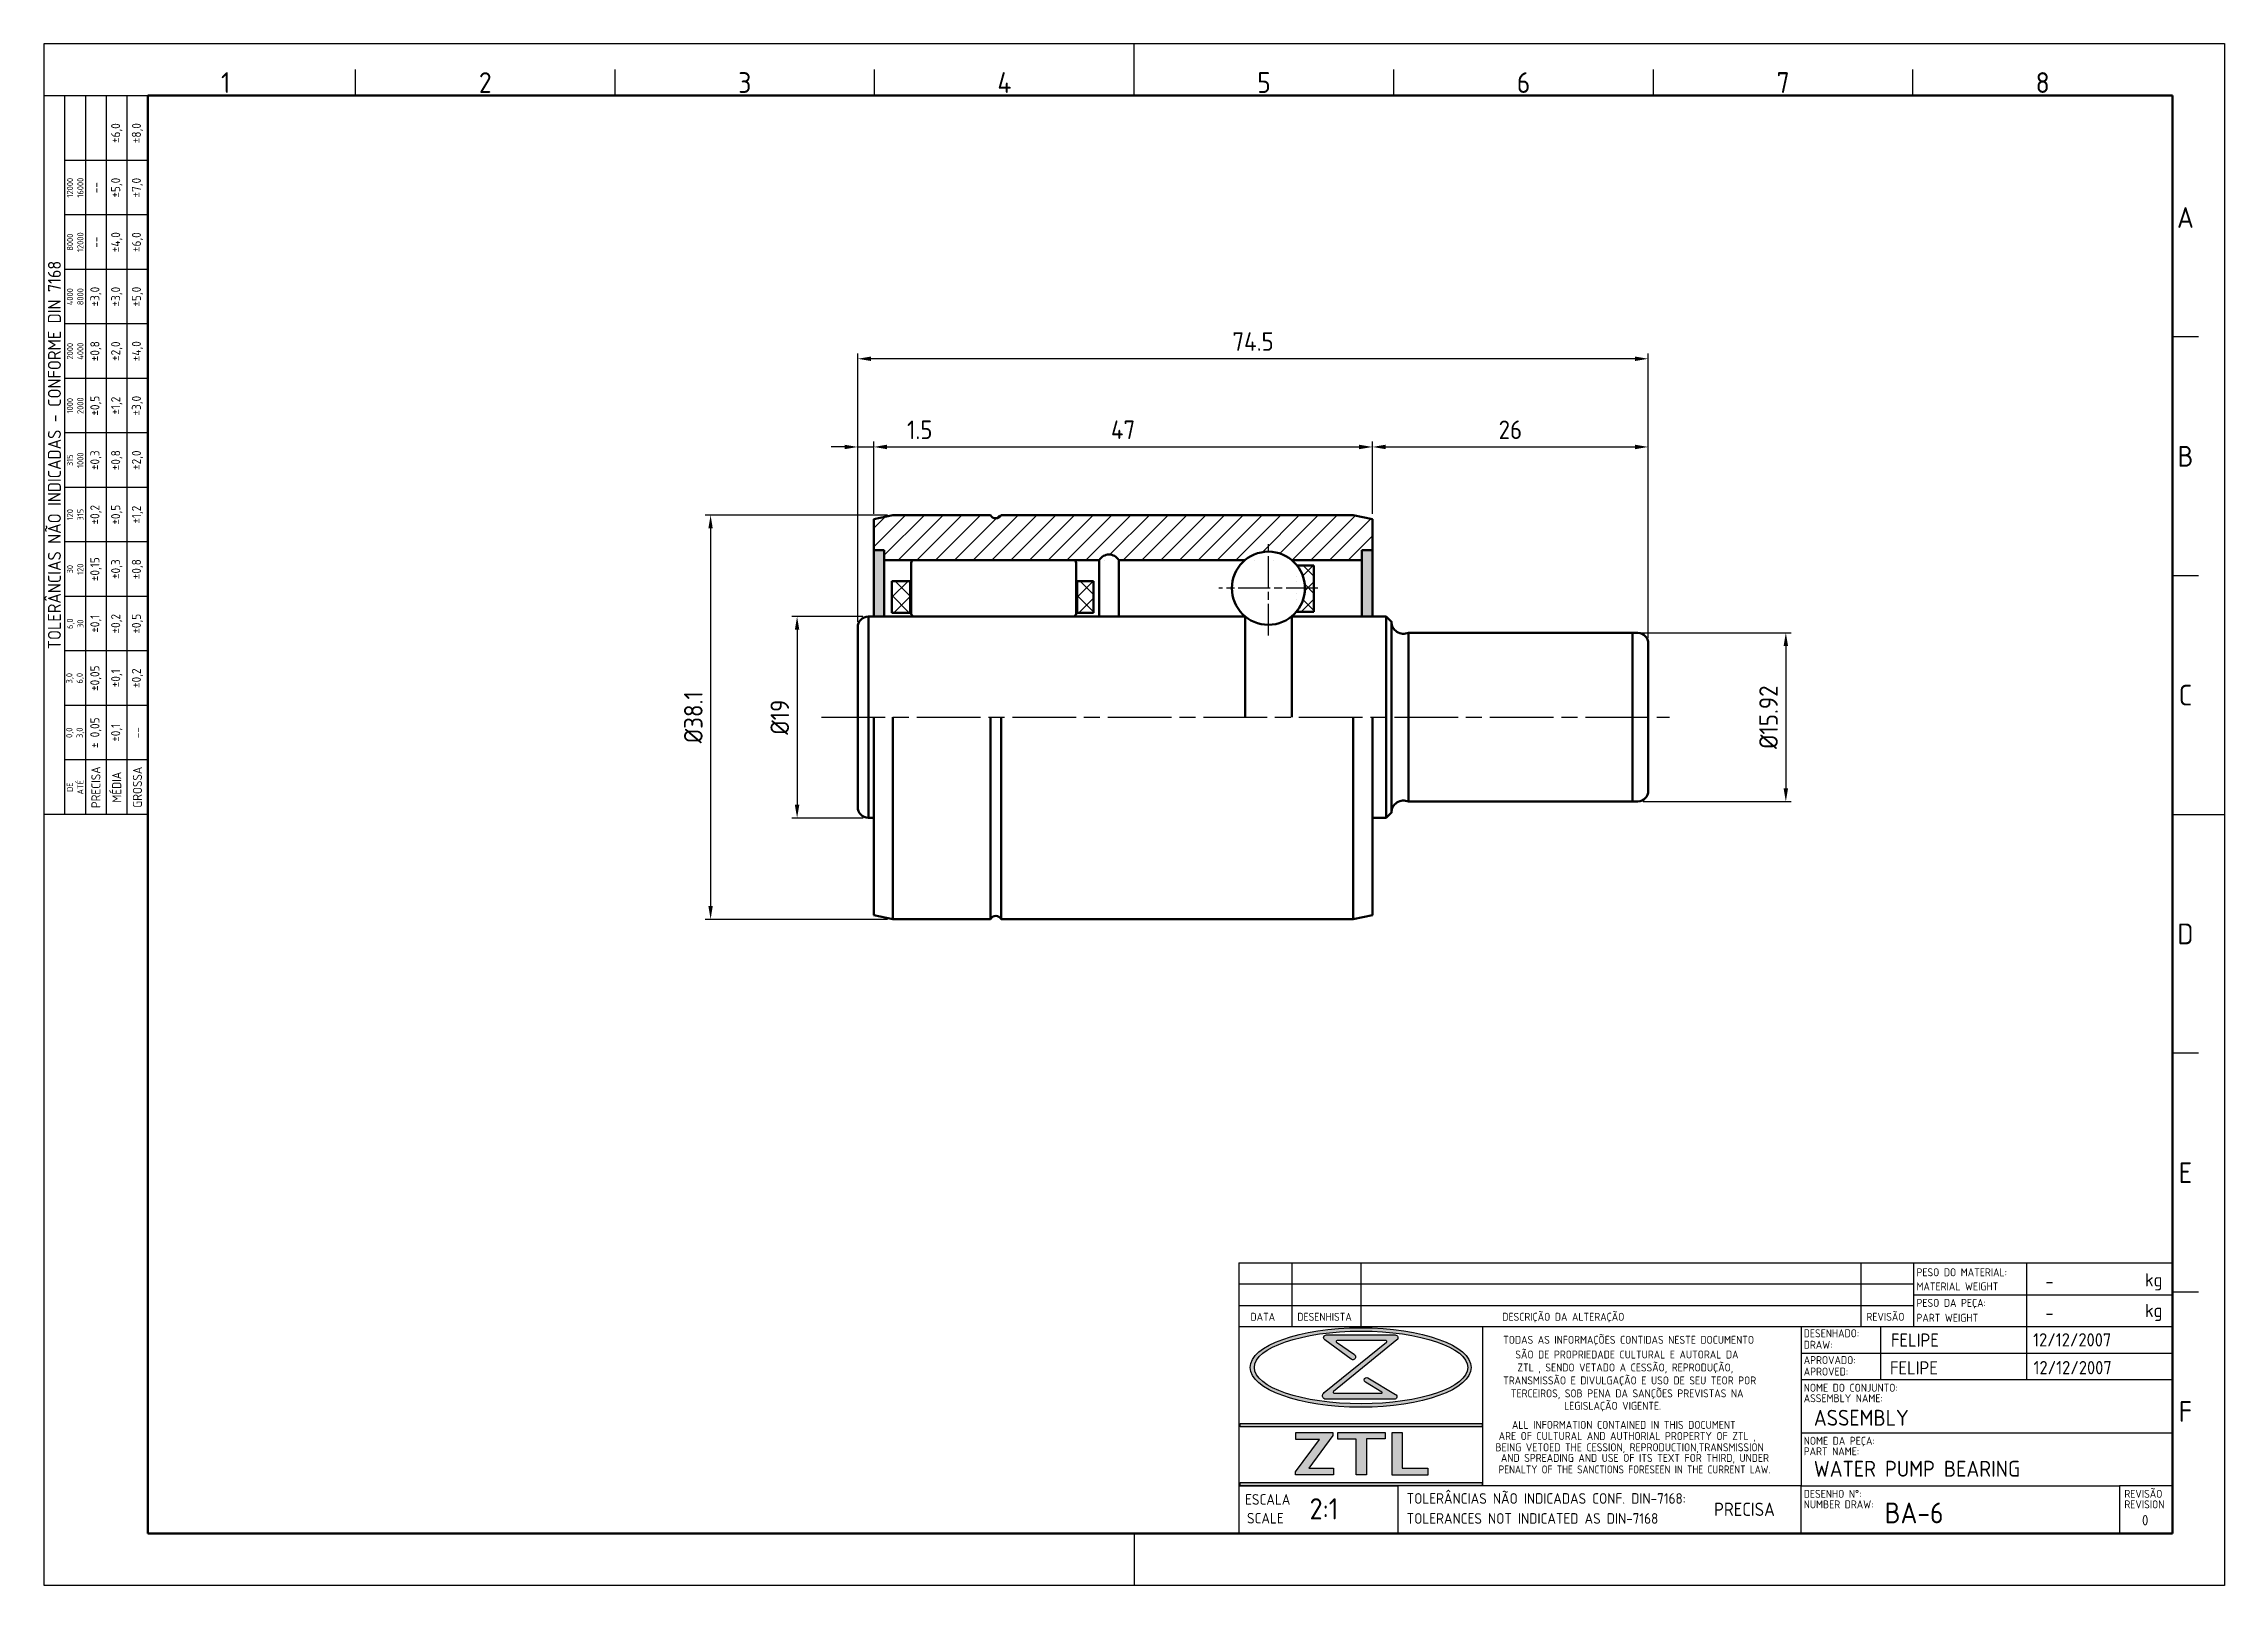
# Model space of a CAD drawing. Extents: x 0 to 205, y 0 to 145.
import ezdxf
from ezdxf.enums import TextEntityAlignment as Align

# ---------------------------------------------------------------- set-up
doc = ezdxf.new("R2010")
doc.units = 0
doc.header["$LTSCALE"] = 0.5
for name, pattern in [('AM_ISO02W050', [7.5, 6, -1.5]), ('AM_ISO08W050', [18, 12, -1.5, 3, -1.5]), ('AM_ISO08W050x2', [9, 6, -0.75, 1.5, -0.75])]:
    doc.linetypes.add(name, pattern=pattern)
doc.layers.get('0').update_dxf_attribs({"linetype": 'CONTINUOUS'})
doc.layers.get('Defpoints').update_dxf_attribs({"linetype": 'CONTINUOUS'})
for name, color, linetype, lineweight in [('AM_0', 7, 'CONTINUOUS', 50), ('AM_3', 6, 'AM_ISO02W050', 25), ('AM_5', 3, 'CONTINUOUS', 25), ('AM_7', 4, 'AM_ISO08W050', 25), ('AM_8', 1, 'CONTINUOUS', 25), ('AM_BOR', 7, 'CONTINUOUS', 50)]:
    doc.layers.add(name, color=color, linetype=linetype, lineweight=lineweight)
doc.styles.add('ACISOTS', font='isocp.shx', dxfattribs={"height": 1})
doc.styles.get("Standard").update_dxf_attribs({"font": 'ISOCP.SHX'})
doc.dimstyles.new('AM_ISO', dxfattribs={"dimtxt": 3.5, "dimasz": 2.5, "dimexe": 1, "dimexo": 1, "dimgap": 1.5, "dimtad": 1, "dimdsep": 46, "dimtxsty": 'Standard', "dimcen": 0, "dimclrd": 256, "dimclre": 256, "dimclrt": 2, "dimadec": 0, "dimazin": 2, "dimtp": 0.1, "dimtm": 0.1, "dimtfac": 0.71, "dimtdec": 3, "dimtmove": 0, "dimatfit": 3, "dimfxl": 1, "dimlwd": -1, "dimlwe": -1, "dimarcsym": 0})

# ---------------------------------------------------------------- blocks, each defined once
blk = doc.blocks.new('A3 ZTL')
for p, q in [((19.57, 280.82), (19.57, 9.78)), ((401.17, 280.82), (19.57, 280.82)), ((401.17, 9.78), (401.17, 280.82)), ((19.57, 9.78), (401.17, 9.78))]:
    blk.add_line(p, q)
at = {"layer": 'AM_BOR', "color": 135, "lineweight": 25}
for p, q in [((0, 0), (0, 290.61)), ((0, 290.61), (410.96, 290.61)), ((205.48, 280.82), (205.48, 290.61)), ((410.96, 290.61), (410.96, 0)), ((58.71, 280.82), (58.71, 285.71)), ((107.63, 280.82), (107.63, 285.71)), ((156.56, 280.82), (156.56, 285.71)), ((254.4, 280.82), (254.4, 285.71)), ((303.33, 280.82), (303.33, 285.71)), ((352.25, 280.82), (352.25, 285.71)), ((3.91, 145.3), (3.91, 280.82)), ((7.83, 280.82), (7.83, 145.3)), ((11.74, 280.82), (11.74, 145.3)), ((15.66, 145.3), (15.66, 280.82)), ((19.57, 268.59), (3.91, 268.59)), ((19.57, 258.32), (3.91, 258.32)), ((19.57, 248.04), (3.91, 248.04)), ((19.57, 237.77), (3.91, 237.77)), ((406.07, 235.32), (401.17, 235.32)), ((19.57, 227.5), (3.91, 227.5)), ((19.57, 217.22), (3.91, 217.22)), ((19.57, 206.95), (3.91, 206.95)), ((19.57, 196.67), (3.91, 196.67)), ((406.07, 190.31), (401.17, 190.31)), ((19.57, 186.4), (3.91, 186.4)), ((19.57, 176.13), (3.91, 176.13)), ((19.57, 165.85), (3.91, 165.85)), ((19.57, 155.58), (3.91, 155.58)), ((401.17, 145.3), (410.96, 145.3)), ((406.07, 100.29), (401.17, 100.29)), ((406.07, 55.28), (401.17, 55.28)), ((205.48, 9.78), (205.48, 0)), ((410.96, 0), (0, 0))]:
    blk.add_line(p, q, dxfattribs=at)
blk.add_lwpolyline([(19.57, 145.3), (0, 145.3), (0, 280.82), (19.57, 280.82)], close=True, dxfattribs=at)
at = {"layer": 'AM_BOR', "color": 135, "lineweight": 25, "style": 'ACISOTS'}
for s, p in [('1', (34.25, 283.27)), ('2', (83.17, 283.27)), ('3', (132.09, 283.27)), ('4', (181.02, 283.27)), ('5', (229.94, 283.27)), ('6', (278.86, 283.27)), ('7', (327.79, 283.27)), ('8', (376.71, 283.27)), ('A', (403.62, 257.83)), ('B', (403.62, 212.82)), ('C', (403.62, 167.81)), ('D', (403.62, 122.8)), ('E', (403.62, 77.79)), ('F', (403.62, 32.78))]:
    blk.add_text(s, height=3.91, dxfattribs=at).set_placement(p, align=Align.MIDDLE)
at = {"layer": 'AM_BOR', "color": 135, "lineweight": 25, "attachment_point": 5, "rotation": 90}
for s, insert, char_height, width in [('±6,0', (13.7, 273.73), 1.712, 10.274), ('±8,0', (17.61, 273.73), 1.712, 10.274), ('12000\\P16000', (5.87, 263.45), 1.174, 10.274), ('--', (9.78, 263.45), 1.712, 10.274), ('±5,0', (13.7, 263.45), 1.712, 10.274), ('±7,0', (17.61, 263.45), 1.712, 10.274), ('±4,0', (13.7, 253.18), 1.712, 10.274), ('±6,0', (17.61, 253.18), 1.712, 10.274), ('8000\\P12000', (5.87, 253.18), 1.174, 10.274), ('--', (9.78, 253.18), 1.712, 10.274), ('{\\Fisocp.shx|c0;TOLERÂNCIAS NÃO INDICADAS - CONFORME DIN 7168}', (1.96, 213.06), 2.4462, 135.5186), ('4000\\P8000', (5.87, 242.91), 1.174, 10.274), ('±3,0', (9.78, 242.91), 1.712, 10.274), ('±3,0', (13.7, 242.91), 1.712, 10.274), ('±5,0', (17.61, 242.91), 1.712, 10.274), ('±0,8', (9.78, 232.63), 1.712, 10.274), ('±2,0', (13.7, 232.63), 1.712, 10.274), ('±4,0', (17.61, 232.63), 1.712, 10.274), ('2000\\P4000', (5.87, 232.63), 1.174, 10.274), ('1000\\P2000', (5.87, 222.36), 1.174, 10.274), ('±0,5', (9.78, 222.36), 1.712, 10.274), ('±1,2', (13.7, 222.36), 1.712, 10.274), ('±3,0', (17.61, 222.36), 1.712, 10.274), ('±0,3', (9.78, 212.08), 1.712, 10.274), ('±0,8', (13.7, 212.08), 1.712, 10.274), ('±2,0', (17.61, 212.08), 1.712, 10.274), ('315\\P1000', (5.87, 212.08), 1.174, 10.274), ('120\\P315', (5.87, 201.81), 1.174, 10.274), ('±0,2', (9.78, 201.81), 1.712, 10.274), ('±0,5', (13.7, 201.81), 1.712, 10.274), ('±1,2', (17.61, 201.81), 1.712, 10.274), ('±0,15', (9.78, 191.54), 1.712, 10.274), ('±0,3', (13.7, 191.54), 1.712, 10.274), ('±0,8', (17.61, 191.54), 1.712, 10.274), ('30\\P120', (5.87, 191.54), 1.174, 10.274), ('6,0\\P30', (5.87, 181.26), 1.174, 10.274), ('±0,1', (9.78, 181.26), 1.712, 10.274), ('±0,2', (13.7, 181.26), 1.712, 10.274), ('±0,5', (17.61, 181.26), 1.712, 10.274), ('±0,05', (9.78, 170.99), 1.712, 10.274), ('±0,2', (17.61, 170.99), 1.712, 10.274), ('3,0\\P6,0', (5.87, 170.99), 1.174, 10.274), ('±0,1', (13.7, 170.99), 1.712, 10.274), ('0,0\\P3,0', (5.87, 160.71), 1.174, 10.274), ('± 0,05', (9.78, 160.71), 1.712, 10.274), ('\\pt4.69206;±0,1', (13.7, 160.71), 1.7123, 10.274), ('--', (17.61, 160.71), 1.712, 10.274), ('PRECISA', (9.78, 150.44), 1.712, 10.274), ('MÉDIA', (13.7, 150.44), 1.712, 10.274), ('GROSSA', (17.61, 150.44), 1.712, 10.274), ('{\\Fisocp.shx|c0;DE\\PATÉ}', (5.87, 150.44), 1.1742, 10.274)]:
    blk.add_mtext(s, dxfattribs=dict(at, insert=insert, char_height=char_height, width=width))
blk = doc.blocks.new('LEGENDAZTL-1')
at = {"layer": 'AM_8'}
h = blk.add_hatch(color=135, dxfattribs=at)
edge = h.paths.add_edge_path()
edge.add_ellipse((23.01, 31.29), major_axis=(20.82, 0), ratio=0.359907, start_angle=191.4592, end_angle=452.8175)
edge.add_ellipse((23.01, 31.29), major_axis=(20.82, 0), ratio=0.359907, start_angle=92.8175, end_angle=191.4592)
edge = h.paths.add_edge_path(flags=16)
edge.add_ellipse((23.07, 31.29), major_axis=(20.11, 0), ratio=0.340664, start_angle=93.067, end_angle=371.4592)
edge.add_ellipse((23.07, 31.29), major_axis=(20.11, 0), ratio=0.340664, start_angle=11.4592, end_angle=93.067)
h = blk.add_hatch(color=135, dxfattribs=at)
edge = h.paths.add_edge_path()
edge.add_line((27.86, 36.04), (16.14, 26.55))
edge.add_arc((16.46, 25.96), 0.662, 118.1409, 270)
edge.add_line((16.46, 25.3), (29.34, 25.3))
edge.add_arc((29.33, 25.79), 0.488, 271.9685, 418.9108)
edge.add_line((29.58, 26.21), (24.36, 29.35))
edge.add_arc((24.11, 28.95), 0.475, 58.6682, 238.8052)
edge.add_line((23.87, 28.54), (26.98, 26.65))
edge.add_arc((26.92, 26.56), 0.12, -90, 54.6545, ccw=False)
edge.add_line((26.92, 26.44), (17.93, 26.44))
edge.add_arc((17.96, 26.6), 0.167, 129.2364, 260.8226, ccw=False)
edge.add_line((17.86, 26.73), (29.79, 36.47))
edge.add_arc((29.47, 36.9), 0.529, 306.0702, 450)
edge.add_line((29.47, 37.43), (16.54, 37.43))
edge.add_arc((16.52, 36.92), 0.513, 87.7272, 233.7471)
edge.add_line((16.21, 36.5), (21.18, 32.86))
edge.add_arc((21.5, 33.28), 0.527, 232.4714, 414.7334)
edge.add_line((21.81, 33.71), (18.46, 36.07))
edge.add_arc((18.53, 36.2), 0.144, 90, 242.5235, ccw=False)
edge.add_line((18.53, 36.35), (27.78, 36.35))
edge.add_arc((27.75, 36.17), 0.176, -50.9964, 80.7655, ccw=False)
for points in [[(0.28, 20.1), (45.87, 20.1), (45.87, 20.7), (0.28, 20.7)], [(10.71, 11.65), (10.71, 11.05), (17.9, 11.05), (17.9, 12.32), (13.24, 12.32), (17.77, 18.44), (17.77, 19.04), (10.78, 19.04), (10.78, 17.71), (15.21, 17.71)], [(18.7, 17.78), (22.17, 17.78), (22.17, 11.05), (24.07, 11.05), (24.07, 17.84), (27.63, 17.84), (27.63, 19.04), (18.7, 19.04)], [(35.62, 11.02), (35.62, 12.32), (30.79, 12.32), (30.79, 19.04), (28.93, 19.04), (28.93, 11.02)], [(45.87, 9.6), (0.28, 9.6), (0.28, 9), (45.87, 9)]]:
    blk.add_hatch(color=135, dxfattribs=at).paths.add_polyline_path(points)
at = {"layer": 'AM_8', "color": 135}
for p, q in [((0, 51), (176, 51)), ((0, 51), (0, 0)), ((10, 51), (10, 39)), ((23, 51), (23, 39)), ((117.25, 51), (117.25, 39)), ((127.25, 39), (127.25, 51)), ((148.5, 51), (148.5, 45)), ((176, 0), (176, 51)), ((127.25, 47), (0, 47)), ((0, 43), (127.25, 43)), ((127.25, 45), (176, 45)), ((148.5, 45), (148.5, 39)), ((0, 39), (106, 39)), ((16.54, 37.43), (29.47, 37.43)), ((45.93, 39), (45.93, 9)), ((106, 39), (106, 20)), ((106, 39), (176, 39)), ((121, 39), (121, 29)), ((148.5, 39), (148.5, 29)), ((106, 34), (176, 34)), ((106, 29), (176, 29)), ((0.28, 20.1), (0.28, 20.7)), ((0.28, 20.7), (45.87, 20.7)), ((45.87, 20.7), (45.87, 20.1)), ((45.87, 20.1), (0.28, 20.1)), ((10.71, 11.65), (15.21, 17.71)), ((10.78, 17.71), (10.78, 19.04)), ((10.78, 19.04), (17.77, 19.04)), ((15.21, 17.71), (10.78, 17.71)), ((17.77, 18.44), (13.24, 12.32)), ((17.77, 19.04), (17.77, 18.44)), ((18.7, 17.78), (18.7, 19.04)), ((18.7, 19.04), (27.63, 19.04)), ((22.17, 17.78), (18.7, 17.78)), ((22.17, 11.05), (22.17, 17.78)), ((24.07, 17.84), (24.07, 11.05)), ((27.63, 17.84), (24.07, 17.84)), ((27.63, 19.04), (27.63, 17.84)), ((28.93, 11.02), (28.93, 19.04)), ((28.93, 19.04), (30.79, 19.04)), ((30.79, 19.04), (30.79, 12.32)), ((106, 20), (106, 9)), ((106, 19), (176, 19)), ((0, 9), (30, 9)), ((106, 9), (0, 9)), ((0.28, 9.6), (45.87, 9.6)), ((0.28, 9), (0.28, 9.6)), ((45.87, 9), (0.28, 9)), ((10.71, 11.05), (10.71, 11.65)), ((17.9, 11.05), (10.71, 11.05)), ((13.24, 12.32), (17.9, 12.32)), ((17.9, 12.32), (17.9, 11.05)), ((24.07, 11.05), (22.17, 11.05)), ((35.62, 11.02), (28.93, 11.02)), ((30, 9), (30, 0)), ((30.79, 12.32), (35.62, 12.32)), ((35.62, 12.32), (35.62, 11.02)), ((45.87, 9.6), (45.87, 9)), ((106, 0), (106, 9)), ((106, 9), (166, 9)), ((176, 9), (166, 9)), ((166, 9), (166, 0)), ((0, 0), (176, 0))]:
    blk.add_line(p, q, dxfattribs=at)
blk.add_lwpolyline([(16.54, 37.43), (29.47, 37.43, -0.726075), (29.79, 36.47), (17.86, 26.73, 0.646844), (17.93, 26.44), (26.92, 26.44, 0.730915), (26.98, 26.65), (23.87, 28.54, -1.001197), (24.36, 29.35), (29.58, 26.21, -0.746343), (29.34, 25.3), (16.46, 25.3, -0.780296), (16.14, 26.55), (27.86, 36.04, 0.647932), (27.78, 36.35), (18.53, 36.35, 0.78497), (18.46, 36.07), (21.81, 33.71, -1.019937), (21.18, 32.86), (16.21, 36.5, -0.740095), (16.54, 37.43, -0.257794)], format="xyb", dxfattribs=at)
for centre, major_axis, ratio in [((23.01, 31.29), (-20.82, 0), 0.359907), ((23.07, 31.29), (-20.11, 0), 0.340664)]:
    blk.add_ellipse(centre, major_axis=major_axis, ratio=ratio, dxfattribs=at)
for s, height, p in [('PESO DO MATERIAL:', 1.5, (127.75, 48.48)), ('MATERIAL WEIGHT', 1.5, (127.75, 45.82)), ('kg', 2.5, (170.83, 46.56)), ('DATA', 1.5, (2.22, 40.09)), ('DESENHISTA', 1.5, (11.05, 40.09)), ('DESCRIÇÃO DA ALTERAÇÃO', 1.5, (49.68, 40.09)), ('REVISÃO', 1.5, (118.32, 40.09)), ('PESO DA PEÇA:', 1.5, (127.75, 42.71)), ('PART WEIGHT', 1.5, (127.75, 39.91)), ('kg', 2.5, (170.83, 40.79)), ('TODAS AS INFORMAÇÕES CONTIDAS NESTE DOCUMENTO', 1.5, (49.85, 35.75)), ('DESENHADO:', 1.5, (106.5, 36.98)), ('SÃO DE PROPRIEDADE CULTURAL E AUTORAL DA', 1.5, (52.14, 32.98)), ('APROVADO:', 1.5, (106.5, 31.93)), ('DRAW:', 1.5, (106.5, 34.82)), ('TRANSMISSÃO E DIVULGAÇÃO E USO DE SEU TEOR POR', 1.5, (49.85, 28.1)), ('ZTL , SENDO VETADO A CESSÃO, REPRODUÇÃO,', 1.5, (52.53, 30.54)), ('APROVED:', 1.5, (106.5, 29.77)), ('TERCEIROS, SOB PENA DA SANÇÕES PREVISTAS NA', 1.5, (51.3, 25.66)), ('LEGISLAÇÃO VIGENTE.', 1.5, (61.33, 23.31)), ('ASSEMBLY NAME:', 1.5, (106.5, 24.74)), ('NOME DO CONJUNTO:', 1.5, (106.5, 26.72)), ('ALL INFORMATION CONTAINED IN THIS DOCUMENT', 1.5, (51.5, 19.72)), ('BEING VETOED THE CESSION, REPRODUCTION,TRANSMISSION', 1.5, (48.41, 15.49)), ('ARE OF CULTURAL AND AUTHORIAL PROPERTY OF ZTL ,', 1.5, (49, 17.62)), ('NOME DA PEÇA:', 1.5, (106.5, 16.72)), ('AND SPREADING AND USE OF ITS TEXT FOR THIRD, UNDER', 1.5, (49.42, 13.49)), ('PART NAME:', 1.5, (106.5, 14.74)), ('TOLERÂNCIAS NÃO INDICADAS CONF. DIN-7168:', 2, (31.66, 5.6)), ('DESENHO N%%d:', 1.5, (106.5, 6.72)), ('REVISÃO', 1.5, (166.93, 6.72)), ('ESCALA', 2, (1.21, 5.42)), ('NUMBER DRAW:', 1.5, (106.5, 4.74)), ('REVISION', 1.5, (166.93, 4.74)), ('SCALE', 2, (1.57, 1.88)), ('TOLERANCES NOT INDICATED AS DIN-7168', 2, (31.66, 1.83))]:
    blk.add_text(s, height=height, dxfattribs=at).set_placement(p)
at = {"layer": 'AM_8', "color": 135, "width": 0.95}
blk.add_text('PENALTY OF THE SANCTIONS FORESEEN IN THE CURRENT LAW.', height=1.5, dxfattribs=at).set_placement((48.99, 11.32))
at = {"layer": 'AM_8', "color": 135}
for tag, height, p in [('PESO', 2.5, (152.06, 47.53)), ('PESO', 2.5, (152.06, 41.58)), ('DESN.', 2.5, (122.94, 36.44)), ('DATADES', 2.5, (149.73, 36.5)), ('APROV', 2.5, (122.75, 31.22)), ('DATAAPROV', 2.5, (149.81, 31.25)), ('CONJUNTO', 3, (108.41, 21.81)), ('PEÇA', 3, (108.4, 12.2)), ('NºDESENHO', 3.91, (121.76, 3.88))]:
    blk.add_attdef(tag, text='', height=height, dxfattribs=at).set_placement(p, align=Align.MIDDLE_LEFT)
at = {"layer": 'AM_8', "color": 135, "style": 'ACISOTS'}
for tag, p, height in [('GEN-TITLE-SCA{12.7}', (13.36, 2.64), 4), ('GEN-TITLE-DWG{30.6}', (92.5, -2.65), 2)]:
    blk.add_attdef(tag, p, '', height=height, dxfattribs=at)
at = {"layer": 'AM_8', "color": 135}
for tag, height, p in [('TOL.N.IND', 2.5, (95.33, 4.56)), ('REV.', 1.96, (170.86, 2.49))]:
    blk.add_attdef(tag, text='', height=height, dxfattribs=at).set_placement(p, align=Align.MIDDLE_CENTER)
blk = doc.blocks.new('*D30')
at = {"layer": 'AM_5'}
for p, q in [((76.69, 90.81), (76.69, 116.1)), ((149.94, 115.6), (77.94, 115.6)), ((151.19, 89.27), (151.19, 116.1))]:
    blk.add_line(p, q, dxfattribs=at)
for points in [[(77.94, 115.81), (77.94, 115.39), (76.69, 115.6)], [(149.94, 115.81), (149.94, 115.39), (151.19, 115.6)]]:
    blk.add_solid(points, dxfattribs=at)
at = {"layer": 'Defpoints', "color": 0}
for p in [(76.69, 115.6), (76.69, 90.31), (151.19, 88.77)]:
    blk.add_point(p, dxfattribs=at)
at = {"layer": 'AM_5', "color": 3, "insert": (113.94, 117.23), "char_height": 1.75, "attachment_point": 5}
blk.add_mtext('74.5', dxfattribs=at)
blk = doc.blocks.new('*D31')
at = {"layer": 'AM_5'}
for p, q in [((78.19, 100.98), (78.19, 107.79)), ((79.44, 107.29), (123.94, 107.29)), ((125.19, 100.98), (125.19, 107.79))]:
    blk.add_line(p, q, dxfattribs=at)
for points in [[(79.44, 107.5), (79.44, 107.08), (78.19, 107.29)], [(123.94, 107.5), (123.94, 107.08), (125.19, 107.29)]]:
    blk.add_solid(points, dxfattribs=at)
at = {"layer": 'Defpoints', "color": 0}
for p in [(125.19, 107.29), (78.19, 100.48), (125.19, 100.48)]:
    blk.add_point(p, dxfattribs=at)
at = {"layer": 'AM_5', "color": 3, "insert": (101.69, 108.91), "char_height": 1.75, "attachment_point": 5}
blk.add_mtext('47', dxfattribs=at)
blk = doc.blocks.new('*D32')
at = {"layer": 'AM_5'}
for p, q in [((125.19, 100.98), (125.19, 107.79)), ((126.44, 107.29), (149.94, 107.29)), ((151.19, 89.27), (151.19, 107.79))]:
    blk.add_line(p, q, dxfattribs=at)
for points in [[(126.44, 107.5), (126.44, 107.08), (125.19, 107.29)], [(149.94, 107.5), (149.94, 107.08), (151.19, 107.29)]]:
    blk.add_solid(points, dxfattribs=at)
at = {"layer": 'Defpoints', "color": 0}
for p in [(151.19, 107.29), (125.19, 100.48), (151.19, 88.77)]:
    blk.add_point(p, dxfattribs=at)
at = {"layer": 'AM_5', "color": 3, "insert": (138.19, 108.91), "char_height": 1.75, "attachment_point": 5}
blk.add_mtext('26', dxfattribs=at)
blk = doc.blocks.new('*D33')
at = {"layer": 'AM_5'}
for p, q in [((75.44, 107.29), (74.19, 107.29)), ((76.69, 90.81), (76.69, 107.79)), ((76.69, 107.29), (78.19, 107.29)), ((78.19, 100.98), (78.19, 107.79)), ((79.44, 107.29), (84.36, 107.29))]:
    blk.add_line(p, q, dxfattribs=at)
for points in [[(75.44, 107.5), (75.44, 107.08), (76.69, 107.29)], [(79.44, 107.5), (79.44, 107.08), (78.19, 107.29)]]:
    blk.add_solid(points, dxfattribs=at)
at = {"layer": 'Defpoints', "color": 0}
for p in [(78.19, 107.29), (78.19, 100.48), (76.69, 90.31)]:
    blk.add_point(p, dxfattribs=at)
at = {"layer": 'AM_5', "color": 3, "insert": (82.53, 108.91), "char_height": 1.75, "attachment_point": 5}
blk.add_mtext('1.5', dxfattribs=at)
blk = doc.blocks.new('*D34')
at = {"layer": 'AM_5'}
for p, q in [((150.19, 89.78), (164.65, 89.78)), ((164.15, 88.53), (164.15, 75.12)), ((150.69, 73.87), (164.65, 73.87))]:
    blk.add_line(p, q, dxfattribs=at)
for points in [[(163.94, 88.53), (164.36, 88.53), (164.15, 89.78)], [(163.94, 75.12), (164.36, 75.12), (164.15, 73.87)]]:
    blk.add_solid(points, dxfattribs=at)
at = {"layer": 'Defpoints', "color": 0}
for p in [(149.69, 89.78), (150.19, 73.87), (164.15, 73.87)]:
    blk.add_point(p, dxfattribs=at)
at = {"layer": 'AM_5', "color": 3, "insert": (162.52, 81.82), "char_height": 1.75, "attachment_point": 5, "rotation": 90}
blk.add_mtext('%%C15.92', dxfattribs=at)
blk = doc.blocks.new('*D35')
at = {"layer": 'AM_5'}
for p, q in [((77.16, 91.31), (70.47, 91.31)), ((70.97, 90.06), (70.97, 73.57)), ((77.19, 72.32), (70.47, 72.32))]:
    blk.add_line(p, q, dxfattribs=at)
for points in [[(70.76, 90.06), (71.18, 90.06), (70.97, 91.31)], [(70.76, 73.57), (71.18, 73.57), (70.97, 72.32)]]:
    blk.add_solid(points, dxfattribs=at)
at = {"layer": 'Defpoints', "color": 0}
for p in [(77.66, 91.31), (70.97, 72.32), (77.69, 72.32)]:
    blk.add_point(p, dxfattribs=at)
at = {"layer": 'AM_5', "color": 3, "insert": (69.34, 81.82), "char_height": 1.75, "attachment_point": 5, "rotation": 90}
blk.add_mtext('%%C19', dxfattribs=at)
blk = doc.blocks.new('*D36')
at = {"layer": 'AM_5'}
for p, q in [((79.49, 100.87), (62.32, 100.87)), ((62.82, 99.62), (62.82, 64.02)), ((79.49, 62.77), (62.32, 62.77))]:
    blk.add_line(p, q, dxfattribs=at)
for points in [[(62.61, 99.62), (63.02, 99.62), (62.82, 100.87)], [(62.61, 64.02), (63.02, 64.02), (62.82, 62.77)]]:
    blk.add_solid(points, dxfattribs=at)
at = {"layer": 'Defpoints', "color": 0}
for p in [(79.99, 100.87), (62.82, 62.77), (79.99, 62.77)]:
    blk.add_point(p, dxfattribs=at)
at = {"layer": 'AM_5', "color": 3, "insert": (61.19, 81.82), "char_height": 1.75, "attachment_point": 5, "rotation": 90}
blk.add_mtext('%%C38.1', dxfattribs=at)

msp = doc.modelspace()

# ---------------------------------------------------------------- hatches: boundary and pattern name
at = {"layer": 'AM_3'}
h = msp.add_hatch(dxfattribs=at)
h.set_pattern_fill('ANSI31', color=256, scale=15, style=0)
h.paths.add_polyline_path([(78.278, 102.972), (76.724, 102.972), (76.724, 95.972), (83.474, 95.972), (83.474, 99.972, -0.2679492)])
h.paths.add_polyline_path([(83.474, 63.972), (76.724, 63.972), (76.724, 56.972), (78.278, 56.972, -0.2679492), (83.474, 59.972)])
h = msp.add_hatch(dxfattribs=at)
h.set_pattern_fill('ANSI31', color=256, scale=15, style=0)
h.paths.add_polyline_path([(86.474, 95.972), (90.224, 99.722), (90.224, 102.972), (88.671, 102.972, -0.2679492), (83.474, 99.972), (83.474, 95.972)])
h.paths.add_polyline_path([(90.224, 56.972), (90.224, 60.222), (86.474, 63.972), (83.474, 63.972), (83.474, 59.972, -0.2679492), (88.671, 56.972)])
at = {"layer": 'AM_8'}
h = msp.add_hatch(dxfattribs=at)
h.set_pattern_fill('_U', color=256, scale=1.25, angle=45, style=0, pattern_type=0)
h.set_pattern_definition([(45, (-1.9189, -6.9905), (-0.8838835, 0.8838835), [])])
edge = h.paths.add_edge_path()
edge.add_line((101.285, 96.633), (113.188, 96.633))
edge.add_arc((115.385, 93.979), 3.446, 50.37912, 129.62088, ccw=False)
edge.add_line((117.582, 96.633), (124.189, 96.633))
edge.add_line((124.189, 96.633), (124.189, 97.553))
edge.add_line((124.189, 97.553), (125.189, 97.553))
edge.add_line((125.189, 97.553), (125.189, 100.476))
edge.add_line((125.189, 100.476), (123.389, 100.875))
edge.add_line((123.389, 100.875), (119.189, 100.875))
edge.add_arc((118.689, 101.122), 0.558, 206.29202, 333.70798, ccw=False)
edge.add_line((118.189, 100.875), (79.989, 100.875))
edge.add_line((79.989, 100.875), (78.189, 100.476))
edge.add_line((78.189, 100.476), (78.189, 97.553))
edge.add_line((78.189, 97.553), (79.189, 97.553))
edge.add_line((79.189, 97.553), (79.189, 96.633))
edge.add_line((79.189, 96.633), (99.444, 96.633))
edge.add_arc((100.364, 96.085), 1.071, 30.76755, 149.23245, ccw=False)
for points in [[(78.189, 97.553), (78.189, 91.325), (79.189, 91.325), (79.189, 97.553)], [(125.189, 97.553), (125.189, 91.325), (124.189, 91.325), (124.189, 97.553)]]:
    msp.add_hatch(color=256, dxfattribs=at).paths.add_polyline_path(points)
h = msp.add_hatch(dxfattribs=at)
h.set_pattern_fill('_U', color=256, scale=1.15, angle=45, style=0, double=1, pattern_type=0)
h.set_pattern_definition([(45, (-4.5689, -5.9905), (-0.813173, 0.813173), []), (135, (-4.5689, -5.9905), (-0.813173, -0.813173), [])])
h.paths.add_polyline_path([(79.906, 91.672), (81.617, 91.672), (81.617, 94.641), (79.906, 94.641)])
h = msp.add_hatch(dxfattribs=at)
h.set_pattern_fill('_U', color=256, scale=1.15, angle=45, style=0, double=1, pattern_type=0)
h.set_pattern_definition([(45, (3.1049, -5.9905), (-0.813173, 0.813173), []), (135, (3.1049, -5.9905), (-0.813173, -0.813173), [])])
h.paths.add_polyline_path([(98.89, 91.672), (98.89, 94.641), (97.351, 94.641), (97.351, 91.672)])
h = msp.add_hatch(dxfattribs=at)
h.set_pattern_fill('_U', color=256, scale=1.15, angle=45, style=0, double=1, pattern_type=0)
h.set_pattern_definition([(45, (10.9724, -5.9905), (-0.813173, 0.813173), []), (135, (10.9724, -5.9905), (-0.813173, -0.813173), [])])
edge = h.paths.add_edge_path()
edge.add_line((119.662, 91.743), (119.662, 96.13))
edge.add_line((119.662, 96.13), (118.077, 96.13))
edge.add_arc((115.385, 93.979), 3.446, -40.4566, 38.62786, ccw=False)
edge.add_line((118.007, 91.743), (119.662, 91.743))

# ---------------------------------------------------------------- linework, layer by layer
at = {"layer": 'AM_0'}
for p, q in [((79.989, 100.875), (78.189, 100.476)), ((79.989, 100.875), (89.189, 100.875)), ((90.189, 100.875), (123.389, 100.875)), ((123.389, 100.875), (125.189, 100.476)), ((78.189, 91.35), (78.189, 100.476)), ((125.189, 100.476), (125.189, 91.35)), ((78.189, 97.553), (79.189, 97.553)), ((79.189, 97.553), (79.189, 91.325)), ((79.189, 96.633), (99.444, 96.633)), ((99.444, 96.633), (99.444, 91.325)), ((101.285, 96.633), (113.188, 96.633)), ((101.285, 96.633), (101.285, 91.325)), ((117.582, 96.633), (124.189, 96.633)), ((125.189, 97.553), (124.189, 97.553)), ((124.189, 97.553), (124.189, 91.325)), ((81.617, 94.641), (79.906, 94.641)), ((79.906, 94.641), (79.906, 91.672)), ((81.617, 91.672), (81.617, 94.641)), ((81.735, 94.641), (81.617, 94.641)), ((97.351, 94.641), (97.257, 94.641)), ((98.89, 94.641), (97.351, 94.641)), ((97.351, 94.641), (97.351, 91.672)), ((98.89, 91.672), (98.89, 94.641)), ((118.077, 96.13), (119.662, 96.13)), ((119.662, 96.13), (119.662, 91.743)), ((77.689, 91.325), (77.663, 91.311)), ((77.689, 91.325), (113.188, 91.325)), ((77.689, 91.325), (77.69, 72.325)), ((79.906, 91.672), (81.617, 91.672)), ((81.617, 91.672), (81.735, 91.672)), ((97.257, 91.672), (97.351, 91.672)), ((97.351, 91.672), (98.89, 91.672)), ((113.188, 91.325), (113.188, 81.825)), ((117.582, 91.325), (126.49, 91.325)), ((117.582, 91.325), (117.582, 81.825)), ((119.662, 91.743), (118.007, 91.743)), ((126.49, 91.325), (126.489, 72.325)), ((126.49, 91.325), (126.99, 90.825)), ((126.989, 72.825), (126.99, 90.825)), ((76.689, 73.313), (76.689, 90.311)), ((128.589, 89.784), (149.689, 89.784)), ((128.589, 89.784), (128.589, 81.825)), ((149.689, 89.784), (149.689, 73.866)), ((149.689, 89.784), (150.215, 89.77)), ((151.189, 88.77), (151.189, 74.879)), ((78.189, 63.174), (78.189, 81.825)), ((79.989, 81.825), (79.989, 62.775)), ((89.189, 62.775), (89.189, 81.825)), ((90.189, 62.775), (90.189, 81.825)), ((123.389, 81.825), (123.389, 62.775)), ((125.189, 81.825), (125.189, 63.174)), ((128.589, 73.866), (128.589, 81.825)), ((77.689, 72.325), (77.663, 72.338)), ((78.189, 72.325), (77.689, 72.325)), ((126.489, 72.325), (125.189, 72.325)), ((126.489, 72.325), (126.989, 72.825)), ((149.689, 73.866), (128.589, 73.866)), ((149.689, 73.866), (150.215, 73.879)), ((79.989, 62.775), (78.189, 63.174)), ((89.189, 62.775), (79.989, 62.775)), ((123.389, 62.775), (90.189, 62.775)), ((123.389, 62.775), (125.189, 63.174))]:
    msp.add_line(p, q, dxfattribs=at)
msp.add_lwpolyline([(81.985, 91.325), (97.007, 91.325, 0.4142136), (97.257, 91.575), (97.257, 96.383, 0.4142136), (97.007, 96.633), (81.985, 96.633, 0.4142136), (81.735, 96.383), (81.735, 91.575, 0.4142136)], format="xyb", close=True, dxfattribs=at)
msp.add_circle((115.385, 93.979), 3.446, dxfattribs=at)
for centre, radius, start, end in [((89.689, 101.122), 0.558, 206.29202, 333.70798), ((100.364, 96.085), 1.071, 30.76755, 149.23245), ((77.689, 90.311), 1, 91.5, 180), ((128.117, 90.808), 1.128, 179.12553, 294.73862), ((150.189, 88.77), 1, 360, 88.5), ((150.189, 74.879), 1, 271.5, 0), ((77.689, 73.338), 1, 180, 268.5), ((128.117, 72.841), 1.128, 65.26138, 180.87447), ((89.689, 62.528), 0.558, 26.29202, 153.70798)]:
    msp.add_arc(centre, radius, start, end, dxfattribs=at)
at = {"layer": 'AM_7', "linetype": 'AM_ISO08W050x2'}
for p, q in [((115.385, 89.513), (115.385, 98.444)), ((120.052, 93.979), (110.718, 93.979))]:
    msp.add_line(p, q, dxfattribs=at)
at = {"layer": 'AM_7'}
msp.add_line((73.255, 81.825), (153.196, 81.825), dxfattribs=at)

# ---------------------------------------------------------------- block references
at = {"layer": 'AM_0', "lineweight": 0, "xscale": 0.5, "yscale": 0.5, "zscale": 0.5}
msp.add_blockref('A3 ZTL', (0, 0), dxfattribs=at)
at = {"layer": 'AM_0', "lineweight": 0}
ref = msp.add_blockref('LEGENDAZTL-1', (112.587, 4.892), dxfattribs=dict(at, xscale=0.5, yscale=0.5, zscale=0.5))
ref.add_attrib('GEN-TITLE-SCA{12.7}', '2:1', (119.266, 6.214), dxfattribs={"layer": 'AM_8', "color": 135, "height": 2, "style": 'ACISOTS'})
ref.add_attrib('DATAAPROV', '12/12/2007', dxfattribs={"layer": 'AM_8', "color": 135, "height": 1.25}).set_placement((187.492, 20.52), align=Align.MIDDLE_LEFT)
ref.add_attrib('DATADES', '12/12/2007', dxfattribs={"layer": 'AM_8', "color": 135, "height": 1.25}).set_placement((187.452, 23.141), align=Align.MIDDLE_LEFT)
ref.add_attrib('APROV', 'FELIPE', dxfattribs={"layer": 'AM_8', "color": 135, "height": 1.25}).set_placement((173.962, 20.501), align=Align.MIDDLE_LEFT)
ref.add_attrib('PESO', '-', dxfattribs={"layer": 'AM_8', "color": 135, "height": 1.25}).set_placement((188.618, 28.656), align=Align.MIDDLE_LEFT)
ref.add_attrib('PEÇA', 'WATER PUMP BEARING', dxfattribs={"layer": 'AM_8', "color": 135, "height": 1.5}).set_placement((166.786, 10.99), align=Align.MIDDLE_LEFT)
ref.add_attrib('CONJUNTO', 'ASSEMBLY', dxfattribs={"layer": 'AM_8', "color": 135, "height": 1.5}).set_placement((166.79, 15.797), align=Align.MIDDLE_LEFT)
ref.add_attrib('NºDESENHO', 'BA-6', dxfattribs={"layer": 'AM_8', "color": 135, "height": 1.9556}).set_placement((173.467, 6.831), align=Align.MIDDLE_LEFT)
ref.add_attrib('REV.', '0', dxfattribs={"layer": 'AM_8', "color": 135, "height": 0.978}).set_placement((198.016, 6.137), align=Align.MIDDLE_CENTER)
ref.add_attrib('TOL.N.IND', 'PRECISA', dxfattribs={"layer": 'AM_8', "color": 135, "height": 1.25}).set_placement((160.25, 7.172), align=Align.MIDDLE_CENTER)
ref.add_attrib('DESN.', 'FELIPE', dxfattribs={"layer": 'AM_8', "color": 135, "height": 1.25}).set_placement((174.057, 23.114), align=Align.MIDDLE_LEFT)
ref.add_attrib('PESO', '-', dxfattribs={"layer": 'AM_8', "color": 135, "height": 1.25}).set_placement((188.618, 25.681), align=Align.MIDDLE_LEFT)

# ---------------------------------------------------------------- dimensions: what is measured, and where the dimension line sits
at = {"layer": 'AM_5'}
for base, p1, p2, picture, middle in [((76.689, 115.6), (151.189, 88.77), (76.689, 90.311), '*D30', (113.939, 117.225)), ((78.189, 107.288), (76.689, 90.311), (78.189, 100.476), '*D33', (82.525, 108.913)), ((125.189, 107.288), (78.189, 100.476), (125.189, 100.476), '*D31', (101.689, 108.913)), ((151.189, 107.288), (125.189, 100.476), (151.189, 88.77), '*D32', (138.189, 108.913))]:
    dim = msp.add_linear_dim(base=base, p1=p1, p2=p2, dimstyle='AM_ISO', override={"dimscale": 0.5, "dimclrt": 3, "dimadec": 2, "dimtp": 0, "dimtdec": 2}, dxfattribs=at)
    dim.commit()
    dim.dimension.update_dxf_attribs({"geometry": picture, "text_midpoint": middle})
for base, p1, p2, text, picture, middle in [((62.815, 62.775), (79.989, 100.875), (79.989, 62.775), '%%C38.1', '*D36', (61.19, 81.825)), ((70.968, 72.325), (77.663, 91.311), (77.69, 72.325), '%%C19', '*D35', (69.343, 81.818)), ((164.147, 73.866), (149.689, 89.784), (150.189, 73.866), '%%C15.92', '*D34', (162.521, 81.825))]:
    dim = msp.add_linear_dim(base=base, p1=p1, p2=p2, angle=90, text=text, dimstyle='AM_ISO', override={"dimscale": 0.5, "dimclrt": 3, "dimadec": 2, "dimtp": 0, "dimtdec": 2}, dxfattribs=at)
    dim.commit()
    dim.dimension.update_dxf_attribs({"geometry": picture, "text_midpoint": middle})

doc.saveas('drawing.dxf')
